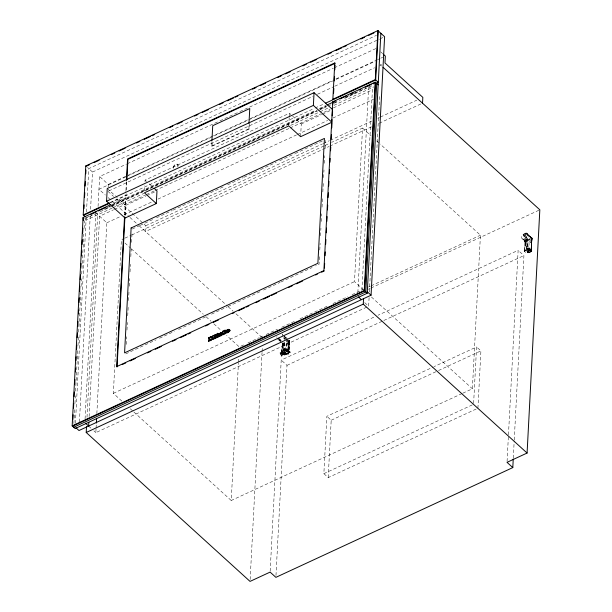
<?xml version="1.0" encoding="UTF-8"?>
<svg xmlns="http://www.w3.org/2000/svg" width="612" height="612" viewBox="0 0 612 612"><rect width="100%" height="100%" fill="white"/><g stroke="black" fill="none" stroke-linecap="round" stroke-linejoin="round"><path stroke-width="0.46" stroke-dasharray="3.06 2.29" d="M282.43 353.904L282.499 343.164L281.734 352.742C282.721 355.541 287.747 355.786 288.902 353.009L289.553 340.134L288.168 354.118L289.575 340.188M281.964 353.346L282.231 343.21L282.912 342.743M522.38 238.902L524.981 240.898L525.448 240.654L524.538 249.428L525.448 240.654L527.873 239.56L529.128 236.24L530.221 237.234M73.899 423.443L74.695 408.219M74.947 403.461L75.345 395.849M75.597 391.091L77.785 349.23M77.992 345.42L78.435 336.86M78.688 332.102L80.83 291.182M81.082 286.424L81.48 278.812M81.725 274.054L83.821 234.09M84.119 228.383L84.517 220.771M75.421 423.297L86.17 218.232M86.491 211.989L88.763 168.629L376.525 35.312M79.43 421.943L90.224 215.921M90.576 209.243L92.519 172.049L87.47 167.451M85.068 418.83L95.816 213.764M87.011 417.223L97.713 213.098M98.065 206.42L99.626 176.547L126.47 164.115M89.123 416.52L99.618 216.22L113.472 209.801M108.163 187.012L108.293 184.426L99.626 176.547M369.097 297.654L368.646 306.237L95.847 432.623L96.046 428.805M96.099 427.857L96.245 424.996M96.849 413.551L106.84 222.791L96.489 213.381M121.811 401.044L113.342 393.348L121.39 239.782L123.991 238.581M124.634 214.98L125.537 197.814L111.675 204.232M126.141 193.752L126.041 195.611L125.858 191.548M125.911 190.615L126.401 181.305M125.009 215.325L125.911 198.158L125.537 197.814M126.332 190.026L126.776 181.649M125.2 215.309L125.72 205.326L116.135 196.613M126.233 344.372L126.63 336.745M126.982 330.075L127.38 322.447M127.732 315.777L128.183 307.193M128.528 300.523L128.979 291.939M129.277 286.225L129.683 278.598M130.027 271.919L130.433 264.3M130.83 256.673L131.228 249.046M131.58 242.367L132.031 233.792M144.554 190.967L144.845 185.52M145.036 181.894L145.128 180.081L289.438 113.22L290.83 114.482M116.349 198.969L145.786 225.729L145.48 231.535L329.019 146.505M249.275 123.586L248.985 129.132L211.943 146.291L211.897 141.41M211.943 146.291L212.188 141.67M248.985 129.132L248.939 124.251M461.976 393.593L231.229 500.501L238.428 363.153M238.473 362.197L238.672 358.387M250.14 579.495L262.043 352.474M262.089 351.517L262.288 347.708M288.772 125.927L289.201 117.756M289.247 116.846L289.438 113.22M279.898 353.093L280.434 352.489L284.045 354.317L279.898 353.093L281.742 356.222L282.254 355.633L280.587 352.979L282.231 356M270.16 571.157L281.214 360.093L374.598 316.825M281.742 356.222L279.913 352.734M284.022 354.685L282.484 351.54L283.065 351.273L287.074 353.751L287.563 351.54L284.121 350.783L287.701 351.143L284.121 350.783M282.461 351.908L283.065 351.273M280.571 353.338L284.022 355.167L284.741 354.838L283.234 351.755L286.531 353.652L287.77 353.078L288.328 350.86L289.736 352.52L290.218 352.298L287.334 349.291L286.837 349.88L287.839 350.791L286.852 349.513M284.022 355.167L284.764 354.47L283.234 351.755M284.741 350.492L284.098 351.143M289.338 340.349L284.542 342.452L285.75 354.937L283.693 342.774L282.996 343.011L284.81 354.899L284.764 354.47M283.218 352.122L286.531 353.652M287.036 353.415L283.05 351.632M290.218 352.298L287.334 349.291M275.981 575.456L286.997 365.341L281.214 360.093M286.508 354.011L287.77 353.078M287.747 353.438L288.328 350.86M300.614 136.69L301.28 123.984L291.526 115.117M319.449 256.719L319.043 264.346L315.578 265.952M319.793 250.048L320.145 243.369M320.543 235.75L320.94 228.123M321.292 221.445L321.69 213.817M322.042 207.147L322.493 198.563M322.845 191.893L323.289 183.317M323.595 177.595L323.993 169.968M324.345 163.297L324.743 155.67M325.14 148.043L325.538 140.416M476.174 409.038L328.2 477.597L323.863 473.657L326.869 416.298L433.311 366.986M328.2 477.597L331.199 420.237L326.869 416.298M363.673 289.958L354.501 281.619L362.549 128.053L332.186 142.122M357.867 292.444L368.608 87.378M361.922 290.134L372.417 89.834L368.661 86.422M369.396 291.932L379.639 96.398M462.84 393.195L472.387 388.773L480.435 235.207L380.197 144.095M473.619 403.354L476.58 346.935L434.176 366.58M477.911 408.235L480.917 350.875L476.58 346.935M507.073 461.394L508.419 435.721M508.465 434.772L518.135 250.331L378.055 315.226M513.3 458.09L514.195 440.977M514.241 440.02L523.91 255.579L518.135 250.331M524.438 251.18L524.17 250.553L526.098 249.665L528.967 252.649L528.546 252.848L525.96 250.124L524.438 251.18L525.945 250.484M523.337 238.917L524.767 241.113L525.31 245.259L525.532 240.914L523.206 234.342L526.098 233.004L531.82 238.083L531.438 250.912L530.023 252.435L527.345 252.81A3.618 2.379 3 0 1 524.277 250.025L525.31 245.259L524.981 240.898L523.337 238.917L524.438 239.919M528.967 252.649L526.098 249.665M526.947 250.017L528.844 248.786L526.947 250.017L526.68 249.398L528.936 248.35L531.828 250.974L529.548 252.381L529.281 251.762L531.155 250.889L530.137 249.971L528.692 250.599L530.137 249.971M528.546 252.848L525.96 250.124M528.692 250.599L529.854 249.711L528.844 248.786M531.805 251.333L528.936 248.35M528.982 250.859L528.714 250.232M529.548 252.381L529.281 251.762M529.854 249.711L528.822 249.153M531.208 240.401L531.094 242.574L526.947 239.958L527.429 248.09M531.155 250.889L530.122 250.331M281.742 352.114L282.446 342.995L281.734 352.742A3.618 2.379 3 0 1 286.745 350.416L288.214 351.219L288.902 353.009L288.788 340.333L285.521 336.914M530.703 252.022L532.111 238.099L525.417 233.05L532.088 238.037L531.178 251.501L531.82 238.083L531.323 238.236L526.098 233.004A3.618 2.127 -47.7 0 1 526.657 236.752A3.618 2.127 -47.7 0 1 522.22 238.81A3.618 2.127 -47.7 0 1 523.206 234.342L526.228 240.677L528.286 252.84L527.077 240.363L524.668 233.31L532.088 238.037L530.703 252.022L532.111 238.099L524.668 233.31L528.018 239.988L531.874 238.252M288.168 354.118L289.553 340.134L288.65 353.598L289.285 340.18L288.788 340.333L288.91 352.382L288.091 340.57L286.309 341.251L286.745 350.416M276.785 337.365L276.922 336.615M287.678 351.51L287.862 350.424M284.167 339.522L284.748 337.778M92.519 172.049L379.409 39.13M380.282 38.724L382.882 37.523M127.334 163.71L219.104 121.191M219.968 120.794L239.017 111.965M239.881 111.568L333.379 68.246M334.251 67.848L375.806 48.593M108.293 184.426L127.342 175.598M128.206 175.2L249.413 119.042M250.277 118.644L332.53 80.539M335.988 78.933L376.678 60.083M377.55 59.678L380.144 58.477M381.008 58.079L382.745 57.276M125.804 176.822L98.96 189.253L105.318 195.029M126.669 176.417L247.875 120.266M248.74 119.86L332.714 80.952M336.179 79.346L375.141 61.299M108.798 190.921L313.122 96.26M317.444 94.256L333.9 86.636M334.764 86.231L374.59 67.779M379.784 65.377L381.513 64.574M211.653 146.031L248.694 128.872M110.076 202.495L125.667 195.274M110.451 202.84L314.147 108.462M315.019 108.064L324.551 103.642M112.05 204.576L315.754 110.198M319.219 108.592L326.15 105.379M107.123 207.59L111.453 205.586M112.317 205.188L316.702 110.497M320.168 108.89L326.227 106.083M346.147 96.857L352.206 94.041M353.07 93.644L357.4 91.639M86.2 217.643L92.267 214.827M104.4 209.205L110.466 206.397M111.33 205.999L316.748 110.826M320.214 109.219L326.288 106.412M334.083 102.793L338.421 100.789M345.352 97.576L359.221 91.15M360.086 90.744L366.152 87.937M84.617 218.867L99.358 212.043M100.223 211.645L110.619 206.825M111.491 206.42L245.833 144.18M246.697 143.774L265.769 134.946M266.633 134.541L285.705 125.705M286.569 125.307L317.773 110.849M318.638 110.451L327.305 106.434M328.177 106.029L330.771 104.828M334.244 103.221L340.31 100.406M344.64 98.402L374.108 84.747M112.065 208.134L86.062 220.182L85.099 219.31M112.937 207.736L144.134 193.277M290.616 125.414L319.219 112.164M320.084 111.759L328.751 107.743M333.953 105.333L373.825 86.866M114.345 209.403L145.518 194.96M146.383 194.555L154.178 190.944M155.043 190.546L289.277 128.352M290.142 127.954L320.459 113.909M323.924 112.302L329.983 109.494M333.448 107.888L372.417 89.834M125.72 205.326L145.993 195.932M146.842 195.542L155.287 191.625M301.28 123.984L321.56 114.597M322.402 114.207L330.847 110.29M106.84 222.791L120.702 216.373M124.167 214.766L151.875 201.922M157.942 199.114L296.506 134.923M297.371 134.518L327.68 120.472M332.874 118.07L373.58 99.213M132.276 229.026L139.215 225.813M140.079 225.407L153.084 219.387M156.55 217.78L172.156 210.551M173.02 210.145L190.355 202.113M191.227 201.715L223.296 186.851M227.633 184.847L243.239 177.618M244.104 177.212L257.109 171.192M260.574 169.585L276.18 162.356M279.646 160.749L294.38 153.918M295.252 153.52L322.991 140.668M145.786 225.729L322.402 143.904M323.266 143.499L329.325 140.691M330.189 140.293L371.752 121.038M377.811 118.231L379.539 117.428M380.404 117.03L416.764 100.184M124.856 238.175L130.93 235.36M131.794 234.962L324.375 145.74M325.247 145.335L331.314 142.52M329.891 146.1L371.446 126.845M379.233 123.242L420.796 103.986M125.735 353.904L156.075 339.851M159.541 338.245L174.275 331.413M178.612 329.409L208.088 315.754M211.553 314.147L227.159 306.918M228.024 306.513L260.1 291.656M263.565 290.05L280.036 282.415M280.9 282.017L312.112 267.559M113.342 393.348L354.501 281.619M243.614 344.931L239.277 346.935L226.57 335.391M247.952 342.919L259.228 337.694M260.092 337.288L262.693 336.087M266.166 334.481L277.443 329.256M281.78 327.244L295.657 320.81M299.995 318.806L328.621 305.541M332.959 303.529L347.708 296.698M352.045 294.693L363.321 289.468M368.531 287.051L370.26 286.248M371.132 285.85L480.435 235.207M368.409 289.231L370.145 288.428M371.01 288.03L538.965 210.214M286.837 349.88L287.319 349.659M532.111 238.099L525.035 241.067L525.417 243.086M281.765 355.863L282.254 355.633M289.759 352.152L290.241 351.931M524.147 250.92L526.083 250.025M526.657 249.757L528.921 248.709M528.561 252.488L528.99 252.289M529.258 252.121L531.828 250.974M286.997 365.341L382.974 320.879M383.839 320.474L523.91 255.579M331.199 420.237L437.641 370.926M438.513 370.52L480.917 350.875M323.863 473.657L473.573 404.295M528.844 239.162L529.778 238.795L531.094 242.574L527.873 239.56L526.473 237.005M280.587 352.979L284.045 354.807M277.106 338.543L280.296 341.427M380.672 51.829L382.668 53.649M380.236 64.742L381.651 66.035M362.549 128.053L371.017 135.757M376.663 140.89L379.486 143.453M371.438 297.019L472.387 388.773M364.706 302.657L368.646 306.237M145.128 180.081L146.52 181.343M149.313 183.875L152.793 187.042M288.313 351.219L289.736 352.52M107.23 188.519L115.446 195.985M107.934 191.327L113.541 196.421M108.125 197.584L129.323 216.855M129.974 217.444L138.503 225.201M139.138 225.774L227.48 306.069M228.192 306.711L233.134 311.21M235.957 313.772L262.793 338.168M124.917 242.995L130.563 248.128M131.274 248.763L203.276 314.216M206.099 316.779L211.041 321.269M213.863 323.84L221.628 330.893M130.28 408.747L133.102 411.31M133.814 411.952L231.229 500.501M88.625 426.059L91.249 428.446M93.873 430.833L95.847 432.623M281.543 342.513L278.858 339.943L280.212 341.267M527.108 233.509L531.323 238.236L531.446 250.293M287.556 350.76L287.242 340.884L282.438 335.437L282.514 334.022L285.138 337.839M283.754 335.475L286.232 338.39M278.162 338.069L280.64 340.976M283.31 337.663L284.511 339.102M284.588 336.332L286.339 338.451M278.1 338.076L280.464 341.006M279.546 338.696L281.275 340.853M279.347 338.757L280.923 340.961M285.666 338.597L287.242 340.884M282.484 351.54L284.045 354.317M524.752 241.059L525.31 245.259M284.542 342.452L286.668 354.815L286.447 341.687M525.532 240.914L527.345 252.81L526.228 240.677L523.918 233.746L527.077 240.363L529.204 252.718L528.982 239.59M282.499 343.164L283.899 354.708L282.996 343.011M283.693 342.774L284.81 354.899M288.091 340.57L288.214 351.219M531.323 238.236L531.438 250.912A3.618 2.379 3 0 0 528.37 248.128A3.618 2.379 3 0 0 524.277 250.025M177.526 166.602A2.892 1.698 -47.7 0 0 176.287 164.062L175.093 164.613A2.892 1.698 -47.7 0 0 173.517 168.461M176.577 164.322A2.892 1.698 -47.7 0 1 177.817 166.862M173.601 168.308A2.892 1.698 -47.7 0 1 175.384 164.88"/><path stroke-width="0.92" d="M380.855 33.308L367.238 293.24L75.146 428.568L72.17 425.86L83.087 217.474L110.81 204.638M85.55 217.053L83.224 214.934L85.787 165.929L377.879 30.6L384.611 36.72L371.063 295.198L78.979 430.527L75.85 427.681M72.889 419.541L73.142 414.783M73.494 408.12L73.738 403.362M74.09 396.706L74.335 391.948M74.74 384.336L74.985 379.578M75.383 371.966L75.582 368.156M75.987 360.545L76.186 356.742M76.584 349.131L76.783 345.321M77.181 337.709L77.433 332.951M77.778 326.295L78.03 321.537M78.428 313.925L78.627 310.116M79.025 302.504L79.277 297.746M79.621 291.082L79.874 286.332M80.226 279.669L80.47 274.91M80.868 267.299L81.067 263.489M81.472 255.877L81.717 251.119M82.069 244.463L82.314 239.705M82.666 233.042L82.918 228.284M83.316 220.672L83.087 217.474M83.943 208.677L84.142 204.913M84.532 197.37L84.785 192.658M85.129 186.063L85.374 181.351M85.772 173.808L85.971 170.037M513.246 459.038L512.802 467.591L275.882 577.353L270.106 572.105L250.04 581.4L86.216 432.485L86.514 426.763M88.824 422.242L88.625 426.059L85.489 423.213M154.186 188.312L156.978 190.845L156.312 203.551L125.055 218.033L106.565 201.226L107.23 188.519L314.048 92.695L332.538 109.51L332.201 115.859M96.344 423.083L96.597 418.317M124.909 217.229L117.06 366.963L116.685 366.626L124.534 216.885M126.447 180.379L127.571 158.967L334.772 62.967L335.147 63.311L127.946 159.311L126.868 179.79M211.943 140.485L212.724 125.697L249.765 108.538L248.985 123.326M210.298 340.073L209.595 340.004L210.298 340.073L210.276 340.624L208.455 341.068L209.021 338.138L208.891 338.597L208.623 337.801L211.048 336.677L212.287 337.694L213.075 335.736L212.287 337.694M208.6 338.337L208.623 337.801M208.746 341.328L208.485 340.517M209.595 340.004L209.671 338.62L211.408 340.096L212.785 337.135L211.408 340.096M209.885 340.264L209.671 338.62M210.276 340.624L210.015 339.813M215.891 335.781L215.309 338.291L212.54 339.576L212.785 337.135M212.54 339.576L212.28 338.757M212.571 339.025L213.068 337.396M215.34 337.74L214.613 337.679L215.195 334.756L213.075 335.736M214.896 337.946L214.728 335.498M215.309 338.291L215.049 337.48L214.613 337.679M215.478 335.973L215.195 334.756M215.761 336.233L215.508 335.391L217.841 334.305L217.742 336.233L218.43 336.309L218.407 336.852L215.661 338.122L215.401 337.311M215.692 337.572L216.174 336.042M218.407 336.852L217.841 334.305M222.699 333.785L220.09 334.603L220.442 335.116L222.623 334.144L221.215 335.682L219.555 336.325L218.369 335.399C218.476 333.548 221.988 331.276 222.699 333.785L220.358 335.192M220.129 333.823L220.725 333.555L220.129 333.823L220.397 334.443M220.993 334.167L220.725 333.555M225.683 332.951L225.652 333.494L222.837 334.802L222.722 331.268L225.109 330.166L225.254 333.142L225.683 332.951L224.964 332.882L225.254 333.142M222.692 331.803L223.395 331.872L222.982 332.064L222.722 331.268M222.837 334.802L222.332 333.884L220.924 335.422L218.629 335.95M224.964 332.882L225.109 330.166M225.652 333.494L225.392 332.683M229.867 330.786L228.46 332.324L226.8 332.966L225.614 332.041C225.729 330.189 229.24 327.917 229.944 330.426L227.32 331.574L229.867 330.786L227.626 331.505L227.71 332.041L228.819 331.276M227.373 330.472L227.97 330.197L227.373 330.472L227.649 331.084M228.238 330.809L227.97 330.197M156.312 203.551L144.463 192.788L288.772 125.927L300.614 136.69L331.872 122.216L313.382 105.402L314.048 92.695M378.155 84.854L375.179 82.153L332.737 101.814L323.886 270.626L116.685 366.626M333.242 99.618L332.867 99.274L334.772 62.967M331.872 122.216L332.018 119.493M324.414 268.11L324.666 263.336M325.064 255.709L325.263 251.892M325.661 244.265L325.913 239.499M326.265 232.82L326.517 228.047M326.862 221.376L327.114 216.602M327.466 209.931L327.711 205.158M328.116 197.531L328.361 192.765M328.713 186.086L328.965 181.32M329.363 173.686L329.562 169.876M329.96 162.241L330.159 158.424M330.564 150.797L330.763 146.979M331.161 139.352L331.413 134.586M331.765 127.908L332.01 123.142M332.408 115.507L332.614 111.698M333.012 104.063L332.737 101.814M333.586 93.1L333.831 88.442M334.221 80.998L334.466 76.347M334.802 69.829L335.047 65.17M512.802 467.591L507.019 462.343L527.085 453.048L363.26 304.133L363.559 298.411M367.238 293.24L364.262 290.532L375.179 82.153M375.692 83.523L378.293 82.314L375.309 79.614L377.879 30.6M378.254 30.944L375.692 79.95L325.416 103.244M376.709 83.546L365.792 291.924L73.7 427.252M422.525 103.183L422.831 97.377L384.979 62.967L385.338 56.075L383.341 54.254M527.085 453.048L539.83 209.809L383.051 67.305M218.729 335.284L218.92 336.21M218.53 335.544L219.532 333.762L221.276 332.798L222.248 332.936L222.408 333.525M225.782 332.186L226.777 330.404L228.528 329.44L229.5 329.577L229.661 330.166M220.419 334.091L221.008 333.815M227.664 330.732L227.687 330.052M220.458 335.399L221.575 334.634M219.15 334.473L219.486 334.075M225.874 332.591L228.169 332.064L229.584 330.526M216.396 334.389L216.923 335.062L216.396 334.389L217.604 333.326L218.124 333.999L217.604 333.326M216.633 334.795L217.895 333.586M219.876 333.716L220.312 333.402M228.008 329.792L226.142 331.528L226.165 332.852M89.635 164.659L86.17 166.265L85.787 165.929M93.965 162.654L99.167 160.245M111.3 154.622L114.765 153.015M119.103 151.011L125.169 148.196M136.438 142.978L139.903 141.372M144.241 139.36L150.307 136.553M152.036 135.749L154.637 134.541M169.371 127.717L172.836 126.11M177.174 124.106L182.376 121.696M194.509 116.073L197.974 114.467M202.312 112.455L208.378 109.647M219.647 104.43L223.112 102.824M227.442 100.812L233.509 98.004M235.245 97.201L237.846 95.992M252.58 89.168L256.046 87.562M260.383 85.558L265.577 83.148M277.718 77.525L281.183 75.919M285.513 73.907L290.715 71.497M302.848 65.874L306.321 64.268M310.651 62.263L316.718 59.456M327.986 54.231L331.452 52.624M335.789 50.62L341.856 47.805M343.584 47.002L346.185 45.801M360.919 38.969L364.392 37.363M368.722 35.358L373.924 32.949M106.565 201.226L313.382 105.402M83.224 214.934L109.211 202.893M332.867 99.274L375.309 79.614M83.599 215.279L109.602 203.23M90.392 214.605L96.466 211.798M98.188 210.995L105.998 207.376M327.015 104.981L335.713 100.949M340.02 98.953L346.101 96.138M350.416 94.141L353.032 92.925M359.083 90.125L360.828 89.314M365.157 87.309L371.224 84.502M372.953 83.699L375.554 82.49L364.637 290.876L72.545 426.204M122.262 364.553L125.728 362.947M130.065 360.942L135.267 358.533M147.408 352.91L150.873 351.303M155.211 349.291L161.277 346.484M172.546 341.259L176.011 339.652M180.349 337.648L186.415 334.833M188.152 334.03L190.753 332.821M205.494 325.997L208.96 324.391M213.297 322.379L218.492 319.969M232.369 313.543L234.098 312.74M238.435 310.735L244.502 307.92M246.238 307.117L248.839 305.916M255.778 302.703L259.243 301.096M263.581 299.084L269.647 296.277M271.376 295.474L276.578 293.056M288.719 287.433L292.184 285.827M296.522 283.823L302.588 281.007M315.593 274.987L317.33 274.184M321.66 272.172L324.261 270.971M208.914 338.061L211.339 336.944L211.048 336.677M214.07 335.674L215.485 335.024M223.005 331.536L225.4 330.426M215.011 335.758L215.164 335.292M215.791 335.651L218.132 334.565M208.776 340.785L209.189 340.586M218.033 336.493L218.43 336.309M222.867 334.251L222.99 333.8M208.455 341.068L209.985 340.364M212.249 339.308L215.019 338.023M215.378 337.862L218.117 336.592M222.546 334.542L225.361 333.234M72.17 425.86L364.262 290.532M86.216 432.485L363.26 304.133M220.764 333.15L222.309 333.012M228.88 329.547L229.554 329.654M367.307 291.786L371.063 295.198M358.288 296.828L361.424 299.673M215.049 337.48L215.661 338.122M229.5 329.577L229.783 330.281M222.248 332.936L222.538 333.639M131.121 227.97L124.58 352.856L317.888 263.298L324.437 138.411L131.121 227.97"/></g></svg>
